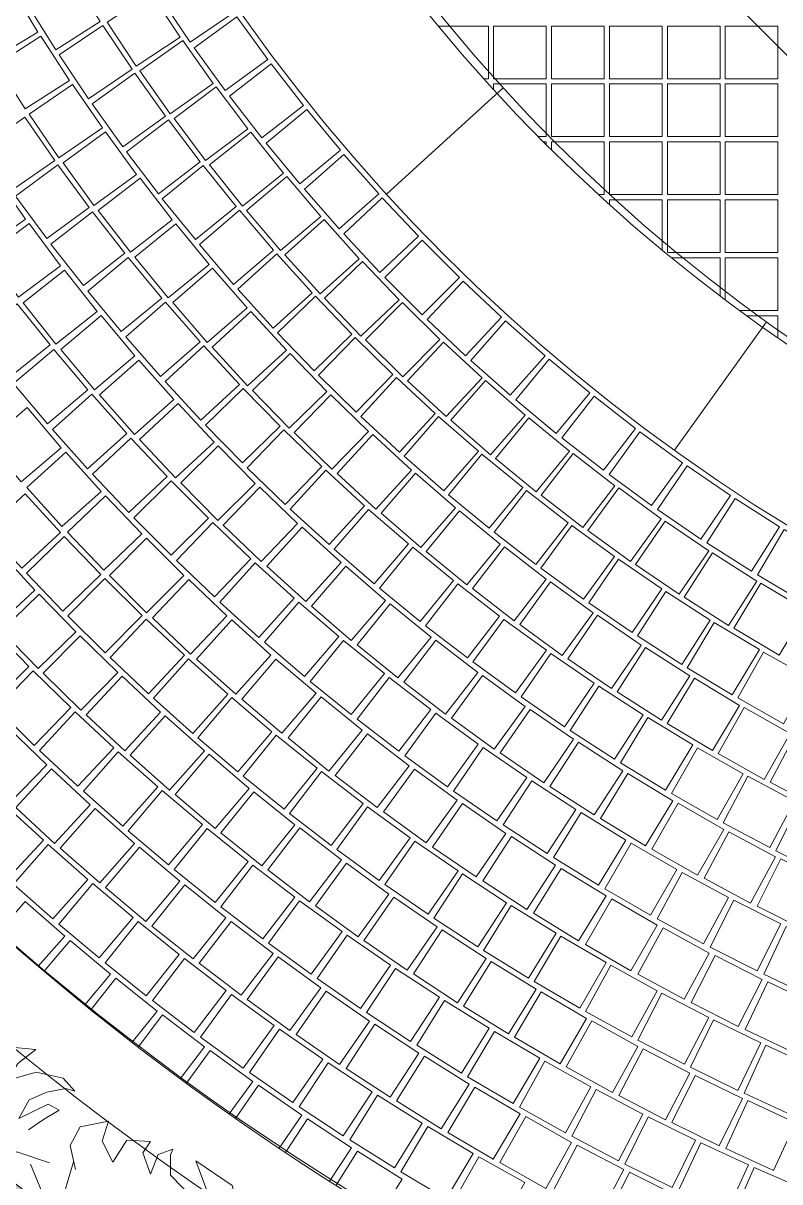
# Model space of a CAD drawing. Header units: millimetres. Extents: x -225363 to 347188, y -782467 to 813415.
# Drawn here: x 15672 to 17109, y 11465 to 13664 of the extents above; entities that cross this region are included whole.
import ezdxf

# ---------------------------------------------------------------- set-up
doc = ezdxf.new("R2010")
doc.units = ezdxf.units.MM
doc.layers.add('0.06 Trả nước', color=3, linetype='Continuous')
doc.layers.add('Xref SCN', color=8, linetype='Continuous', lineweight=0)

# ---------------------------------------------------------------- blocks, each defined once
blk = doc.blocks.new('*U32')
at = {"layer": 'Xref SCN'}
blk.add_lwpolyline([(0, -149.9999999999991), (0, 150)], dxfattribs=at)
blk = doc.blocks.new('*U33')
at = {"layer": 'Xref SCN', "lineweight": -2}
for p, rotation in [((66366.46539775097, -88.93784563874578), 132), ((66886.91996792045, -557.5572454926387), 144)]:
    blk.add_blockref('*U32', p, dxfattribs=dict(at, rotation=rotation))
blk = doc.blocks.new('A$C799b0ee6')
at = {"layer": 'Xref SCN', "ltscale": 3}
for points in [[(734.5590846319683, 1159.997358438995), (830.0002195804846, 1159.997358438995), (830.0002195804846, 1059.997358438995), (820.8407063487684, 1059.997358438995)], [(829.8736429286364, 1049.997358438995), (830.0002195804846, 1049.997358438995), (830.0002195804846, 1049.857830559296)], [(840.0002195804846, 1038.886535436992), (840.0002195804846, 1049.997358438995), (940.0002195804846, 1049.997358438995), (940.0002195804846, 949.9973584389954), (924.588171432697, 949.9973584389954)], [(934.5201404787949, 939.9973584389954), (940.0002195804846, 939.9973584389954), (940.0002195804846, 934.5172793432866)], [(950.0002195804846, 924.5853103188565), (950.0002195804846, 939.9973584389954), (1050.000219580485, 939.9973584389954), (1050.000219580485, 839.9973584389954), (1038.889396806393, 839.9973584389954)], [(1049.860691954003, 829.9973584389954), (1050.000219580485, 829.9973584389954), (1050.000219580485, 829.8707820171403)], [(1060.000219580485, 820.8378454562189), (1060.000219580485, 829.9973584389954), (1160.000219580485, 829.9973584389954), (1160.000219580485, 734.5562239178107)], [(1177.724277055066, 719.9973584389954), (1270.000219580485, 719.9973584389954), (1270.000219580485, 647.5279683467088)], [(1280.000219580485, 639.9973609153967), (1280.000219580485, 719.9973584389954), (1380.000219580485, 719.9973584389954), (1380.000219580485, 619.9973584389954), (1306.960339593323, 619.9973584389954)], [(1320.665234227374, 609.9973584389954), (1380.000219580485, 609.9973584389954), (1380.000219580485, 567.9639264772995)]]:
    blk.add_lwpolyline(points, dxfattribs=at)
for points in [[(840.0002195804846, 1159.997358438995), (940.0002195804846, 1159.997358438995), (940.0002195804846, 1059.997358438995), (840.0002195804846, 1059.997358438995)], [(950.0002195804846, 1159.997358438995), (1050.000219580485, 1159.997358438995), (1050.000219580485, 1059.997358438995), (950.0002195804846, 1059.997358438995)], [(1060.000219580485, 1159.997358438995), (1160.000219580485, 1159.997358438995), (1160.000219580485, 1059.997358438995), (1060.000219580485, 1059.997358438995)], [(1170.000219580485, 1159.997358438995), (1270.000219580485, 1159.997358438995), (1270.000219580485, 1059.997358438995), (1170.000219580485, 1059.997358438995)], [(1280.000219580485, 1159.997358438995), (1380.000219580485, 1159.997358438995), (1380.000219580485, 1059.997358438995), (1280.000219580485, 1059.997358438995)], [(950.0002195804846, 1049.997358438995), (1050.000219580485, 1049.997358438995), (1050.000219580485, 949.9973584389954), (950.0002195804846, 949.9973584389954)], [(1060.000219580485, 1049.997358438995), (1160.000219580485, 1049.997358438995), (1160.000219580485, 949.9973584389954), (1060.000219580485, 949.9973584389954)], [(1170.000219580485, 1049.997358438995), (1270.000219580485, 1049.997358438995), (1270.000219580485, 949.9973584389954), (1170.000219580485, 949.9973584389954)], [(1280.000219580485, 1049.997358438995), (1380.000219580485, 1049.997358438995), (1380.000219580485, 949.9973584389954), (1280.000219580485, 949.9973584389954)], [(1060.000219580485, 939.9973584389954), (1160.000219580485, 939.9973584389954), (1160.000219580485, 839.9973584389954), (1060.000219580485, 839.9973584389954)], [(1170.000219580485, 939.9973584389954), (1270.000219580485, 939.9973584389954), (1270.000219580485, 839.9973584389954), (1170.000219580485, 839.9973584389954)], [(1280.000219580485, 939.9973584389954), (1380.000219580485, 939.9973584389954), (1380.000219580485, 839.9973584389954), (1280.000219580485, 839.9973584389954)], [(1170.000219580485, 829.9973584389954), (1270.000219580485, 829.9973584389954), (1270.000219580485, 729.9973584389954), (1170.000219580485, 729.9973584389954)], [(1280.000219580485, 829.9973584389954), (1380.000219580485, 829.9973584389954), (1380.000219580485, 729.9973584389954), (1280.000219580485, 729.9973584389954)]]:
    blk.add_lwpolyline(points, close=True, dxfattribs=at)
at = {"layer": 'Xref SCN'}
blk.add_circle((3200.000219580485, 3199.997360915353), 3199.999999999963, dxfattribs=at)
blk = doc.blocks.new('A$C2f154b3d')
at = {"layer": 'Xref SCN'}
for radius in [3499.999999999962, 3199.999999999963]:
    blk.add_circle((3499.99472096446, 3499.998387015396), radius, dxfattribs=at)
at = {"layer": 'Xref SCN', "rotation": 0.385556068999002}
blk.add_blockref('*U33', (-65339.96131401393, 884.0535639935115), dxfattribs=at)
at = {"layer": 'Xref SCN', "ltscale": 3}
blk.add_blockref('A$C799b0ee6', (278.4611507622758, 299.9285744689842), dxfattribs=at)
blk = doc.blocks.new('A$Cf999fc33')
at = {"layer": 'Xref SCN', "ltscale": 100}
for points in [[(73.84272275096737, 192.008942775894), (72.93718290980905, 226.0811261450872), (69.76450756634586, 260.7363810978131), (91.2697194244247, 250.3713942577597), (102.2144919480197, 189.5463547789259), (118.9281153751072, 226.3384435711778), (111.2211690265685, 262.1598416908528), (95.54667300335132, 295.1961835560505), (81.42593923630193, 306.0790911481017), (114.3319794384297, 302.4503599841264), (153.8439736538567, 268.1175732889678), (175.0234313544352, 209.4945184811368), (152.6745445868, 178.9859154444421)], [(175.6716537694447, 221.4132675771834), (187.7858553600963, 249.7198859428754), (189.2126018530689, 292.8606113221613), (224.7082458152436, 252.3094897029805), (213.7601873916574, 228.5371423423057), (237.7279872468207, 246.543924699421), (264.545994187938, 266.2347709755995), (347.394166277023, 259.4300785681698), (296.0904387286864, 229.1169280259055), (267.5883678684477, 212.2762888357393), (240.0569876809604, 171.0150798699469), (241.5455991055351, 139.2100320032914)], [(303.2794643251691, 200.6800079972018), (368.0557032255456, 208.1915018513682), (392.6717254957184, 238.1170333045884), (395.5870834132656, 249.4527108171606), (410.7436586844269, 223.8008470429922), (398.5643062624149, 185.8426150837331), (435.6169983805157, 207.7354460309143), (437.4965147939511, 233.8400797256036), (474.2234527547844, 207.474842704949), (468.7803560087923, 158.1157824016409), (509.7842475485522, 176.5753346793354), (524.230735473102, 213.9504950550618), (559.1433078518603, 171.1322379333433), (551.4982264349237, 132.0078628070769), (514.963455068646, 102.7305537688662)], [(-0.002058159559965134, 186.8297352558002), (53.11274907086045, 148.9985190596199), (60.23662383598275, 110.9099854374072), (57.32126591843553, 99.57430792483501), (82.97312969248742, 114.7308831959381), (90.61821110942401, 153.8552583222045), (112.5110420566052, 116.8025662039872), (101.5629836332519, 93.03021884331247), (146.4529237628449, 98.4048788578948), (165.4988335240632, 144.2655096602393), (192.5090070597362, 108.3138098775526), (187.1310611451045, 68.60636316775344), (238.3696378620807, 89.26790011645062), (250.5489902840927, 127.2261320757098), (232.672509589931, 170.4971591179492)], [(393.6391302684788, 129.0990766893956), (396.2287340285257, 92.17668623419013), (384.6976040215231, 66.13720337097766), (361.8307965018321, 43.01307842531241), (350.9478889098391, 28.89234465820482), (347.9055152290966, 82.8508267980651), (363.9057654098142, 98.07255290064495), (345.1856098060962, 100.4699900661362), (312.6020378614776, 67.75940235843882), (307.3543936100323, 47.35518283577403), (291.6147467554547, 70.73991110740462), (304.895091512939, 103.5808004781138), (324.8465411150828, 115.3692479112069), (277.624314651126, 100.9260458865901), (267.6469469002914, 52.73312875028932), (256.4415710505564, 74.95171385491267), (255.0181104575749, 116.4083753151353), (275.6829333060887, 149.7671854379005)], [(526.9473549963441, 111.7339449474239), (501.5528086482082, 50.58643721102271), (460.6140679400414, 41.77849852695363), (430.4279331606813, 27.7880664227996), (425.6982096612919, -0.0006311908946372569), (459.3176231100224, 17.94100033480208), (496.1748627335764, 10.87899050128181), (537.1787542733364, 29.33854277891805), (587.8994102382567, 57.38455781870289)]]:
    blk.add_lwpolyline(points, dxfattribs=at)
blk = doc.blocks.new('*U68')
at = {"layer": 'Xref SCN'}
blk.add_lwpolyline([(0, -149.9999999999991), (0, 150)], dxfattribs=at)
blk = doc.blocks.new('*U69')
at = {"layer": 'Xref SCN', "lineweight": -2}
for p, rotation in [((66366.46539775097, -88.93784563874578), 132), ((66886.91996792045, -557.5572454926387), 144)]:
    blk.add_blockref('*U68', p, dxfattribs=dict(at, rotation=rotation))
blk = doc.blocks.new('*U62')
at = {"layer": 'Xref SCN', "ltscale": 3}
blk.add_lwpolyline([(-50, 50), (50, 50), (50, -50), (-50, -50)], close=True, dxfattribs=at)
blk = doc.blocks.new('*U53')
at = {"layer": 'Xref SCN', "lineweight": -2}
for p, rotation in [((1120036.943341054, 396303.638354171), 124.2), ((1120101.249685497, 396212.1396811633), 126), ((1120168.398341414, 396122.70606832), 127.8), ((1120238.32304119, 396035.4257758192), 129.6), ((1120310.954777587, 395950.3849387724), 131.4), ((1120386.221871851, 395867.6674822184), 133.2), ((1120464.050044447, 395787.3550383004), 135), ((1120544.362488365, 395709.5268657043), 136.8), ((1120627.079944919, 395634.2597714401), 138.6), ((1120712.120781966, 395561.6280350427), 140.4), ((1120799.401074467, 395491.7033352671), 142.2), ((1120888.834687311, 395424.5546793498), 144), ((1120980.333360318, 395360.2483349071), 145.8), ((1121073.806795346, 395298.8477645374), 147.6000000000001), ((1121169.1627454, 395240.4135631905), 149.4)]:
    blk.add_blockref('*U62', p, dxfattribs=dict(at, rotation=rotation))
blk = doc.blocks.new('*U54')
at = {"layer": 'Xref SCN', "ltscale": 3}
blk.add_lwpolyline([(-50, 50), (50, 50), (50, -50), (-50, -50)], close=True, dxfattribs=at)
blk = doc.blocks.new('*U55')
at = {"layer": 'Xref SCN', "lineweight": -2}
for p, rotation in [((1119934.993253758, 396257.8260597836), 123.4285714285714), ((1119997.588552054, 396167.6089666881), 125.1428571428571), ((1120062.854721111, 396079.3048193795), 126.8571428571428), ((1120130.73333887, 395992.9926620289), 128.5714285714286), ((1120201.163644774, 395908.7497557066), 130.2857142857142), ((1120274.08259416, 395826.6515092231), 132), ((1120349.424914695, 395746.7714116278), 133.7142857142857), ((1120427.123164796, 395669.1809664265), 135.4285714285714), ((1120507.107794007, 395593.9496275759), 137.1428571428571), ((1120589.307205253, 395521.144737313), 138.8571428571429), ((1120673.647818927, 395450.8314658749), 140.5714285714285), ((1120760.054138759, 395383.0727531622), 142.2857142857142), ((1120848.44881939, 395317.9292523996), 144), ((1120938.752735608, 395255.4592758428), 145.7142857142856), ((1121030.885053178, 395195.7187425814), 147.4285714285714), ((1121124.7633012, 395138.7611284834), 149.1428571428571)]:
    blk.add_blockref('*U54', p, dxfattribs=dict(at, rotation=rotation))
blk = doc.blocks.new('*U56')
at = {"layer": 'Xref SCN', "ltscale": 3}
blk.add_lwpolyline([(-50, 50), (50, 50), (50, -50), (-50, -50)], close=True, dxfattribs=at)
blk = doc.blocks.new('*U57')
at = {"layer": 'Xref SCN', "lineweight": -2}
for p, rotation in [((1119783.885137538, 396288.5655813048), 122.2325581395349), ((1119844.160489907, 396195.9966450788), 123.9069767441861), ((1119907.114965491, 396105.2284785154), 125.5813953488372), ((1119972.694801905, 396016.3385965644), 127.2558139534884), ((1120040.843994737, 395929.4029101429), 128.9302325581396), ((1120111.504345377, 395844.4956613075), 130.6046511627907), ((1120184.615510712, 395761.6893598532), 132.2790697674419), ((1120260.115054666, 395681.0547213904), 133.9534883720931), ((1120337.938501514, 395602.660606955), 135.6279069767442), ((1120418.019390943, 395526.5739642014), 137.3023255813954), ((1120500.289334813, 395452.8597702303), 138.9767441860465), ((1120584.678075558, 395381.580976099), 140.6511627906977), ((1120671.113546182, 395312.7984530618), 142.3255813953489), ((1120759.521931806, 395246.5709405871), 144), ((1120849.827732706, 395182.9549961939), 145.6744186046512), ((1120941.953828787, 395122.0049471526), 147.3488372093024), ((1121035.821545444, 395063.7728440905), 149.0232558139535), ((1121131.350720746, 395008.3084165409), 150.6976744186047)]:
    blk.add_blockref('*U56', p, dxfattribs=dict(at, rotation=rotation))
blk = doc.blocks.new('*U58')
at = {"layer": 'Xref SCN', "ltscale": 3}
blk.add_lwpolyline([(-50, 50), (50, 50), (50, -50), (-50, -50)], close=True, dxfattribs=at)
blk = doc.blocks.new('*U59')
at = {"layer": 'Xref SCN', "lineweight": -2}
for p, rotation in [((1119665.644381642, 396270.1785826414), 121.0909090909091), ((1119725.093167282, 396176.3247934372), 122.7272727272727), ((1119787.197802852, 396084.2069010238), 124.3636363636364), ((1119851.907634922, 395993.9000380755), 126), ((1119919.169885223, 395905.4778601649), 127.6363636363637), ((1119988.9296937, 395819.0124856888), 129.2727272727273), ((1120061.130163252, 395734.5744370467), 130.909090909091), ((1120135.712406141, 395652.2325831222), 132.5454545454546), ((1120212.615592019, 395572.0540831126), 134.1818181818182), ((1120291.776997545, 395494.1043317524), 135.8181818181818), ((1120373.132057542, 395418.446905977), 137.4545454545455), ((1120456.614417655, 395345.143513068), 139.0909090909091), ((1120542.155988474, 395274.2539403241), 140.7272727272728), ((1120629.687001067, 395205.8360062977), 142.3636363636365), ((1120719.136063885, 395139.9455136371), 144.0000000000001), ((1120810.430220989, 395076.6362035733), 145.6363636363637), ((1120903.495011554, 395015.9597120875), 147.2727272727273), ((1120998.254530604, 394957.9655277966), 148.909090909091), ((1121094.631490914, 394902.7009515892), 150.5454545454546), ((1121192.547286054, 394850.2110580462), 152.1818181818182)]:
    blk.add_blockref('*U58', p, dxfattribs=dict(at, rotation=rotation))
blk = doc.blocks.new('*U60')
at = {"layer": 'Xref SCN', "ltscale": 3}
blk.add_lwpolyline([(-50, 50), (50, 50), (50, -50), (-50, -50)], close=True, dxfattribs=at)
blk = doc.blocks.new('*U61')
at = {"layer": 'Xref SCN', "lineweight": -2}
for p, rotation in [((1119696.753348937, 396021.8009085867), 124.8), ((1119761.774996048, 395930.9796329096), 126.4), ((1119829.307171045, 395842.0092780218), 128), ((1119899.297214368, 395754.9592203297), 129.6), ((1119971.690549889, 395669.8973388497), 131.2), ((1120046.43072746, 395586.8899622784), 132.8), ((1120123.45946694, 395506.001817271), 134.4), ((1120202.716703636, 395427.2959779698), 136), ((1120284.140635137, 395350.8338168209), 137.6), ((1120367.667769511, 395276.6749567174), 139.2), ((1120453.232974812, 395204.8772245077), 140.8), ((1120540.769529867, 395135.4966059037), 142.4), ((1120630.209176302, 395068.5872018246), 144), ((1120721.482171772, 395004.2011862113), 145.6), ((1120814.517344341, 394942.3887653417), 147.2), ((1120909.242147979, 394883.1981386824), 148.8), ((1121005.582719135, 394826.6754613036), 150.4), ((1121103.463934328, 394772.8648078887), 152.0000000000001), ((1121202.809468732, 394721.8081383668), 153.6)]:
    blk.add_blockref('*U60', p, dxfattribs=dict(at, rotation=rotation))
blk = doc.blocks.new('*U35')
at = {"layer": 'Xref SCN', "ltscale": 3}
blk.add_lwpolyline([(-50, 50), (50, 50), (50, -50), (-50, -50)], close=True, dxfattribs=at)
blk = doc.blocks.new('*U36')
at = {"layer": 'Xref SCN', "lineweight": -2}
for p, rotation in [((1119640.904334862, 395909.9899586421), 125.2173913043479), ((1119707.560517599, 395819.6398452607), 126.7826086956522), ((1119776.659724876, 395731.1441434506), 128.3478260869566), ((1119848.150392273, 395644.5688920208), 129.9130434782609), ((1119921.979170777, 395559.9786966685), 131.4782608695652), ((1119998.090966585, 395477.4366817675), 133.0434782608696), ((1120076.428982224, 395397.0044432626), 134.608695652174), ((1120156.93475893, 395318.7420027048), 136.1739130434783), ((1120239.548220275, 395242.7077624599), 137.7391304347826), ((1120324.207716999, 395168.9584621275), 139.304347826087), ((1120410.850073013, 395097.5491361995), 140.8695652173913), ((1120499.410632543, 395028.5330729909), 142.4347826086957), ((1120589.823308381, 394961.9617748747), 144.0000000000001), ((1120682.0206312, 394897.8849198481), 145.5652173913044), ((1120775.933799902, 394836.3503244619), 147.1304347826087), ((1120871.492732962, 394777.4039081373), 148.6956521739131), ((1120968.626120723, 394721.0896588991), 150.2608695652175), ((1121067.26147861, 394667.4496005506), 151.8260869565218), ((1121167.325201222, 394616.5237613135), 153.3913043478262)]:
    blk.add_blockref('*U35', p, dxfattribs=dict(at, rotation=rotation))
blk = doc.blocks.new('*U37')
at = {"layer": 'Xref SCN', "ltscale": 3}
blk.add_lwpolyline([(-50, 50), (50, 50), (50, -50), (-50, -50)], close=True, dxfattribs=at)
blk = doc.blocks.new('*U38')
at = {"layer": 'Xref SCN', "lineweight": -2}
for p, rotation in [((1119687.052224108, 395667.2320161292), 128.6808510638298), ((1119758.737916042, 395580.1056457463), 130.2127659574468), ((1119832.727203342, 395494.9268443411), 131.7446808510639), ((1119908.967196812, 395411.7564996271), 133.2765957446809), ((1119987.403398397, 395330.6540636278), 134.8085106382979), ((1120067.979740145, 395251.6775101796), 136.3404255319149), ((1120150.638624284, 395174.88329349), 137.8723404255319), ((1120235.320964394, 395100.326307784), 139.404255319149), ((1120321.966227643, 395028.059848063), 140.936170212766), ((1120410.512478058, 394958.13557201), 142.468085106383), ((1120500.896420797, 394890.6034630621), 144), ((1120593.053447396, 394825.5117946822), 145.531914893617), ((1120686.91768195, 394762.9070958514), 147.0638297872341), ((1120782.422028203, 394702.8341178094), 148.5957446808511), ((1120879.498217512, 394645.3358020653), 150.1276595744681), ((1120978.076857643, 394590.4532497019), 151.6595744680851), ((1121078.08748238, 394538.2256919958), 153.1914893617021), ((1121179.458601888, 394488.690462374), 154.7234042553192)]:
    blk.add_blockref('*U37', p, dxfattribs=dict(at, rotation=rotation))
blk = doc.blocks.new('*U39')
at = {"layer": 'Xref SCN', "ltscale": 3}
blk.add_lwpolyline([(-50, 50), (50, 50), (50, -50), (-50, -50)], close=True, dxfattribs=at)
blk = doc.blocks.new('*U40')
at = {"layer": 'Xref SCN', "lineweight": -2}
for p, rotation in [((1119708.275795873, 395469.7329510868), 130.5), ((1119783.607009345, 395385.0253090262), 132), ((1119861.129796259, 395302.3186354401), 133.5), ((1119940.791026369, 395221.6696133511), 135.0000000000001), ((1120022.536103848, 395143.1335155704), 136.5), ((1120106.309004702, 395066.7641668165), 138), ((1120192.05231517, 394992.6139068264), 139.5), ((1120279.70727107, 394920.7335544843), 141), ((1120369.213798073, 394851.1723729931), 142.5), ((1120460.510552876, 394783.9780361122), 144), ((1120553.534965246, 394719.1965954833), 145.5), ((1120648.223280895, 394656.8724490703), 147.0000000000001), ((1120744.510605182, 394597.0483107297), 148.5000000000001), ((1120842.330947585, 394539.7651809378), 150), ((1120941.617266927, 394485.0623186904), 151.5000000000001), ((1121042.301517325, 394432.9772145966), 153), ((1121144.314694822, 394383.5455651853), 154.5)]:
    blk.add_blockref('*U39', p, dxfattribs=dict(at, rotation=rotation))
blk = doc.blocks.new('*U41')
at = {"layer": 'Xref SCN', "ltscale": 3}
blk.add_lwpolyline([(-50, 50), (50, 50), (50, -50), (-50, -50)], close=True, dxfattribs=at)
blk = doc.blocks.new('*U42')
at = {"layer": 'Xref SCN', "lineweight": -2}
for p, rotation in [((1119706.791944401, 395306.1775112671), 132.48), ((1119783.178114969, 395224.8345015156), 133.9200000000001), ((1119861.584319565, 395145.4367725152), 135.36), ((1119941.961035148, 395068.0344735734), 136.8), ((1120024.257494064, 394992.676493641), 138.24), ((1120108.421716103, 394919.4104304336), 139.68), ((1120194.400541341, 394848.2825603668), 141.12), ((1120282.139663707, 394779.337809328), 142.56), ((1120371.583665293, 394712.6197242997), 144), ((1120462.676051349, 394648.1704458543), 145.44), ((1120555.359285971, 394586.0306815373), 146.88), ((1120649.574828443, 394526.239680156), 148.3200000000001), ((1120745.263170209, 394468.8352069883), 149.76), ((1120842.36387246, 394413.8535199297), 151.2), ((1120940.815604312, 394361.3293465923), 152.64), ((1121040.556181541, 394311.2958623698), 154.0800000000001), ((1121141.522605861, 394263.7846694831), 155.52)]:
    blk.add_blockref('*U41', p, dxfattribs=dict(at, rotation=rotation))
blk = doc.blocks.new('*U43')
at = {"layer": 'Xref SCN', "ltscale": 3}
blk.add_lwpolyline([(-50, 50), (50, 50), (50, -50), (-50, -50)], close=True, dxfattribs=at)
blk = doc.blocks.new('*U44')
at = {"layer": 'Xref SCN', "lineweight": -2}
for p, rotation in [((1119658.152638928, 395196.640046374), 132.7058823529413), ((1119735.734953907, 395115.7083675012), 134.1176470588236), ((1119815.287669054, 395036.7126856231), 135.5294117647059), ((1119896.762488231, 394959.7009587059), 136.9411764705883), ((1119980.109948397, 394884.7199402642), 138.3529411764707), ((1120065.279449639, 394811.8151509778), 139.764705882353), ((1120152.219285889, 394741.0308510558), 141.1764705882353), ((1120240.876676317, 394672.4100133667), 142.5882352941177), ((1120331.197797372, 394605.9942973497), 144.0000000000001), ((1120423.127815458, 394541.8240237231), 145.4117647058824), ((1120516.610920226, 394479.9381500063), 146.8235294117647), ((1120611.590358451, 394420.3742468684), 148.2352941176472), ((1120708.008468494, 394363.1684753193), 149.6470588235295), ((1120805.8067153, 394308.3555647568), 151.0588235294119), ((1120904.925725941, 394255.9687918819), 152.4705882352942), ((1121005.305325657, 394206.0399604973), 153.8823529411765), ((1121106.884574391, 394158.599382199), 155.2941176470589)]:
    blk.add_blockref('*U43', p, dxfattribs=dict(at, rotation=rotation))
blk = doc.blocks.new('*U45')
at = {"layer": 'Xref SCN', "ltscale": 3}
blk.add_lwpolyline([(-50, 50), (50, 50), (50, -50), (-50, -50)], close=True, dxfattribs=at)
blk = doc.blocks.new('*U46')
at = {"layer": 'Xref SCN', "lineweight": -2}
for p, rotation in [((1119646.659028404, 395049.5922172644), 134.3076923076923), ((1119726.287223411, 394969.9640222568), 135.6923076923077), ((1119807.816283525, 394892.2831929788), 137.076923076923), ((1119891.198598069, 394816.5950928471), 138.4615384615385), ((1119976.385474121, 394742.9439215808), 139.8461538461538), ((1120063.327164943, 394671.3726893899), 141.2307692307692), ((1120151.972899036, 394601.9231918583), 142.6153846153846), ((1120242.270909789, 394534.6359855372), 144), ((1120334.168465704, 394469.55036426), 145.3846153846154), ((1120427.611901199, 394406.7043361968), 146.7692307692308), ((1120522.546647937, 394346.1346016582), 148.1538461538461), ((1120618.9172667, 394287.8765316634), 149.5384615384616), ((1120716.667479761, 394231.9641472849), 150.9230769230769), ((1120815.740203748, 394178.4300997805), 152.3076923076923), ((1120916.077582979, 394127.3056515265), 153.6923076923077), ((1121017.621023252, 394078.6206577609), 155.0769230769231), ((1121120.311226055, 394032.4035491492), 156.4615384615385)]:
    blk.add_blockref('*U45', p, dxfattribs=dict(at, rotation=rotation))
blk = doc.blocks.new('*U47')
at = {"layer": 'Xref SCN', "ltscale": 3}
blk.add_lwpolyline([(-50, 50), (50, 50), (50, -50), (-50, -50)], close=True, dxfattribs=at)
blk = doc.blocks.new('*U48')
at = {"layer": 'Xref SCN', "lineweight": -2}
for p, rotation in [((1119680.326994553, 394861.2490323511), 135.8490566037736), ((1119762.890789015, 394783.9565109693), 137.2075471698114), ((1119847.26382138, 394708.6431295091), 138.5660377358491), ((1119933.398661849, 394635.3512249422), 139.9245283018868), ((1120021.246890229, 394564.1219978791), 141.2830188679245), ((1120110.759123159, 394494.9954894082), 142.6415094339623), ((1120201.885041868, 394428.0105585871), 144.0000000000001), ((1120294.573420458, 394363.2048605985), 145.3584905660377), ((1120388.772154707, 394300.6148255818), 146.7169811320755), ((1120484.428291355, 394240.2756381548), 148.0754716981133), ((1120581.488057868, 394182.2212176347), 149.4339622641509), ((1120679.896892674, 394126.4841989704), 150.7924528301887), ((1120779.59947583, 394073.0959143972), 152.1509433962264), ((1120880.539760117, 394022.0863758232), 153.5094339622641)]:
    blk.add_blockref('*U47', p, dxfattribs=dict(at, rotation=rotation))
blk = doc.blocks.new('*U49')
at = {"layer": 'Xref SCN', "ltscale": 3}
blk.add_lwpolyline([(-50, 50), (50, 50), (50, -50), (-50, -50)], close=True, dxfattribs=at)
blk = doc.blocks.new('*U50')
at = {"layer": 'Xref SCN', "lineweight": -2}
for p, rotation in [((1119674.01802964, 394716.3472199925), 137.3333333333333), ((1119758.409700356, 394640.3606183747), 138.6666666666667), ((1119844.546650201, 394566.3582969038), 140.0000000000001), ((1119932.382234497, 394494.3803291423), 141.3333333333334), ((1120021.868888725, 394424.4656924296), 142.6666666666667), ((1120112.958154284, 394356.6522467747), 144), ((1120205.60070473, 394290.9767143548), 145.3333333333333), ((1120299.746372486, 394227.4746596293), 146.6666666666667), ((1120395.344176013, 394166.1804700811), 148), ((1120492.342347415, 394107.127337595), 149.3333333333334), ((1120590.68836047, 394050.3472404843), 150.6666666666667)]:
    blk.add_blockref('*U49', p, dxfattribs=dict(at, rotation=rotation))
blk = doc.blocks.new('*U51')
at = {"layer": 'Xref SCN', "ltscale": 3}
blk.add_lwpolyline([(50, 38.29288959142286), (50, -38.29288959142286), (-50, -38.29288959142286), (-50, 37.69483765627956)], dxfattribs=at)
blk = doc.blocks.new('*U52')
at = {"layer": 'Xref SCN', "lineweight": -2}
for p, rotation in [((1119722.3843997, 394541.2202985637), 138.7636363636364), ((1119809.214277489, 394467.7483683838), 140.0727272727273), ((1119897.700029107, 394396.279326402), 141.3818181818182), ((1119987.795464464, 394326.8504798838), 142.6909090909091), ((1120079.453553209, 394259.4980711003), 144), ((1120172.626449271, 394194.2572584098), 145.3090909090909), ((1120267.265515845, 394131.1620979051), 146.6181818181818), ((1120363.321350775, 394070.2455256355), 147.9272727272727)]:
    blk.add_blockref('*U51', p, dxfattribs=dict(at, rotation=rotation))
blk = doc.blocks.new('A$C5a1e36a9')
at = {"layer": 'Xref SCN'}
blk.add_circle((5016.627436342184, 5016.625725506747), 5016.625646776831, dxfattribs=at)
for name in ['*U52', '*U50', '*U48', '*U46', '*U44', '*U42', '*U40', '*U38', '*U36', '*U61', '*U59', '*U57', '*U55', '*U53']:
    blk.add_blockref(name, (-1117964.722749129, -393288.0294538178), dxfattribs=at)
blk = doc.blocks.new('A$C997e597b')
at = {"layer": 'Xref SCN'}
blk.add_circle((15258.56133056036, 9923.809390316077), 5016.625646776831, dxfattribs=at)
blk = doc.blocks.new('Xref SCN')
at = {"layer": 'Xref SCN', "ltscale": 3}
blk.add_blockref('A$C2f154b3d', (-3499.994720964452, -3499.998387015396), dxfattribs=at)
at = {"layer": 'Xref SCN', "ltscale": 100, "xscale": -1}
for p, rotation in [((-3376.338710418655, -4307.781735367005), 306.0550951133952), ((-2839.9802459278, -4614.448121975331), 321.0274965876985)]:
    blk.add_blockref('A$Cf999fc33', p, dxfattribs=dict(at, rotation=rotation))
at = {"layer": 'Xref SCN', "ltscale": 3}
h = blk.add_hatch(dxfattribs=at)
h.set_pattern_fill('CROSS', color=256, scale=30, angle=197)
h.set_pattern_definition([(196.9999999999999, (-1424125.796704574, -442865.0747459244), (-126.4792462612767, -237.8728657606396), [95.24999999999993, -285.7499999999997]), (286.9999999999999, (-1424185.264921013, -442833.454934359), (237.8728657606396, -126.4792462612767), [95.24999999999993, -285.7499999999997])])
edge = h.paths.add_edge_path()
edge.add_line((10158.25248481041, 16567.29161360742), (1851.338825992003, 14451.44343979788))
edge.add_arc((2136.746464633302, 13337.42257832055), 1150.000000000654, 104.3698729064734, 180.3855560689439)
edge.add_line((986.7725019375212, 13329.684030442), (1035.38745512125, 6105.340234971274))
edge.add_arc((2185.361418233575, 6113.078783146311), 1150.000000419184, 180.385556083576, 250.133309335547)
edge.add_arc((-23.55210237688152, -0.07924422139149101), 5350.000000281268, 54.44102472604362, 70.1333093213699, ccw=False)
edge.add_arc((3168.419816109703, 4685.789284040571), 343.1811352010142, 256.3942929210485, 333.3422024317786)
edge.add_arc((7788.188339282695, 2340.315315693876), 4837.894847444187, 44.33072283415328, 153.0645302841241, ccw=False)
edge.add_arc((13743.18888039085, 8157.794208342014), 3487.073147149247, 224.3307228344502, 435.8787816870128)
edge.add_arc((16212.7306757724, 17236.67011801348), 5922.692247420785, 187.7158634724419, 254.1381202870174, ccw=False)
edge.add_arc((10541.85131194201, 16468.33828872615), 199.9999999717396, 187.6327112132098, 187.7158634946018, ccw=False)
edge.add_arc((10194.95235707314, 16421.8504936444), 150.0000000006549, 7.632711191249096, 104.1620853056079)
edge = h.paths.add_edge_path()
edge.add_arc((-13757.86462657561, 9268.2280887509), 1149.999999999663, 104.3599253580993, 180.4403363137304)
edge.add_line((-14907.83066487326, 9259.390059488946), (-14907.8306648724, 2149.033009727815))
edge.add_arc((-13757.86462657403, 2157.871038991669), 1150.000000000405, 180.4403363138248, 270.3855560690533)
edge.add_line((-13750.12607869329, 1007.897076296153), (-6128.956795133097, 1058.860412580692))
edge.add_arc((-6136.702427903992, 2208.823382532624), 1149.989055203435, 270.3859127362743, 340.1336659940865)
edge.add_arc((-23.55170312459495, -0.07963775157440978), 5350.000509182541, 110.6378053248454, 160.1333118404704, ccw=False)
edge.add_arc((-2314.536697075961, 6082.797508539655), 1150.000000000707, 290.637802811165, 360.3855560689717)
edge.add_line((-1164.562734380132, 6090.536056418754), (-1205.642104430852, 12195.0671255059))
edge.add_arc((-2355.616067125199, 12187.32857762662), 1149.999999999226, 0.3855560689807032, 104.3599253581076)
edge.add_line((-2640.83028798044, 13301.39897406491), (-14043.0788474308, 10382.29848518965))
edge = h.paths.add_edge_path()
edge.add_line((-13750.10342724499, -8364.829988773374), (-2217.808474847945, -8287.971851441147))
edge.add_arc((-2225.557910838118, -7138.009647688681), 1149.988314643846, 270.3861024765974, 360.3861024766013)
edge.add_line((-1075.595707085653, -7130.260211698432), (-1082.491659604668, -6105.498722913631))
edge.add_arc((-2232.46562271614, -6113.237271088072), 1150.000000418328, 0.3855560835465677, 70.13330933550203)
edge.add_arc((-23.55210179187861, -0.07924351755855241), 5350.000000579504, 200.6378028130497, 250.133309318957, ccw=False)
edge.add_arc((-6106.428854743411, -2291.063838795871), 1149.999999989781, 20.63780281546618, 90.38555606940805)
edge.add_line((-6114.167402631196, -1141.089876111026), (-13765.59325048783, -1192.053274140098))
edge.add_arc((-13757.84314828146, -2342.014767317753), 1149.987608574801, 90.38613590727235, 180.4409912858983)
edge.add_line((-14907.79669441492, -2350.865846952107), (-14907.83065611986, -7223.695345795784))
edge.add_arc((-13757.86462657333, -7214.856177773401), 1150.000000001009, 180.4403930512026, 270.3855560690091)
edge.add_arc((-13747.7709107266, -8714.815353055687), 349.9931368543271, 90.38184846327579, 90.38555671171002, ccw=False)
at = {"layer": 'Xref SCN'}
for points in [[(-13747.7708684718, -8714.822216072174), (-2215.475916517797, -8637.964078742927, 0.414213562373095), (-725.6036363209132, -7127.904282340986), (-732.499584002042, -6103.143512689394, 0.314089156403509), (-1722.71634892236, -4702.508495199592, -0.2193863281933496), (-4702.688065748211, -1762.375086056843, 0.314089156412974), (-6116.522612857305, -791.0978005074194), (-13767.92442297715, -842.0610376053301, 0.414213562373095), (-15257.79670317172, -2352.120834006615), (-15257.83066487087, -7224.949935877999, 0.414213562373095)], [(-13748.7705363256, -8564.825547228542), (-2216.475584371379, -8487.96740989935, 0.4142135623730936), (-875.6002401532751, -7128.913658150751), (-882.4961878318281, -6104.152888499956, 0.3140891564035087), (-1773.691276288911, -4843.581372748078, -0.2193863281933497), (-4843.062144648546, -1815.243961324952, 0.3140891564129745), (-6115.513237046907, -941.0944043378586), (-13766.92534905718, -992.0577104060976, 0.4143202906387844), (-15107.79669956138, -2351.603358556747), (-15107.83066126076, -7224.432460426852, 0.4141068421613899), (-13748.78024427962, -8564.825612242359, -1.618028626942095e-05)], [(-13750.10342724499, -8364.829988773374), (-2217.808474847945, -8287.971851441147, 0.4142135623731145), (-1075.595707085653, -7130.260211698432), (-1082.491659604668, -6105.498722913631, 0.3140891564034572), (-1841.657846112124, -5031.678542813004, -0.2193863281933511), (-5030.22758318526, -1885.735795017605, 0.3140891564129796), (-6114.167402631196, -1141.089876111026), (-13765.59325048783, -1192.053274140098, 0.4144940081916139), (-14907.79669441492, -2350.865846952107), (-14907.83065611986, -7223.695345795784, 0.4139332661804234), (-13750.12607869348, -8364.830140469527, -1.618028616627661e-05)]]:
    blk.add_lwpolyline(points, format="xyb", close=True, dxfattribs=at)
for centre, radius in [((1.455191522836685e-11, 7.821654435247183e-11), 5016.625646776831), ((1.455191522836685e-11, 2.000888343900442e-11), 3499.999999999962), ((1.455191522836685e-11, 2.000888343900442e-11), 3199.999999999963)]:
    blk.add_circle(centre, radius, dxfattribs=at)
at = {"layer": 'Xref SCN', "ltscale": 3}
for name, p in [('A$C997e597b', (-15258.56133056035, -9923.809390316057)), ('A$C5a1e36a9', (-5016.627436342169, -5016.625725506727))]:
    blk.add_blockref(name, p, dxfattribs=at)
at = {"layer": 'Xref SCN', "rotation": 0.385556068999002}
blk.add_blockref('*U69', (-68839.95603497837, -2615.944823021748), dxfattribs=at)

msp = doc.modelspace()

# ---------------------------------------------------------------- block references
msp.add_blockref('Xref SCN', (18946.53077138338, 15698.97744072331))

# ---------------------------------------------------------------- next in the draw order: linework, layer by layer
at = {"layer": '0.06 Trả nước'}
msp.add_lwpolyline([(17798.48047428812, 18470.61603825717), (16174.89217384953, 16847.02773781857), (16174.89217384953, 14550.92714362804), (17798.48047428812, 12927.33884318945), (20094.58106847866, 12927.33884318945), (21718.16936891725, 14550.92714362803), (21718.16936891725, 16847.02773781857), (20094.58106847866, 18470.61603825717)], close=True, dxfattribs=at)

doc.saveas('drawing.dxf')
